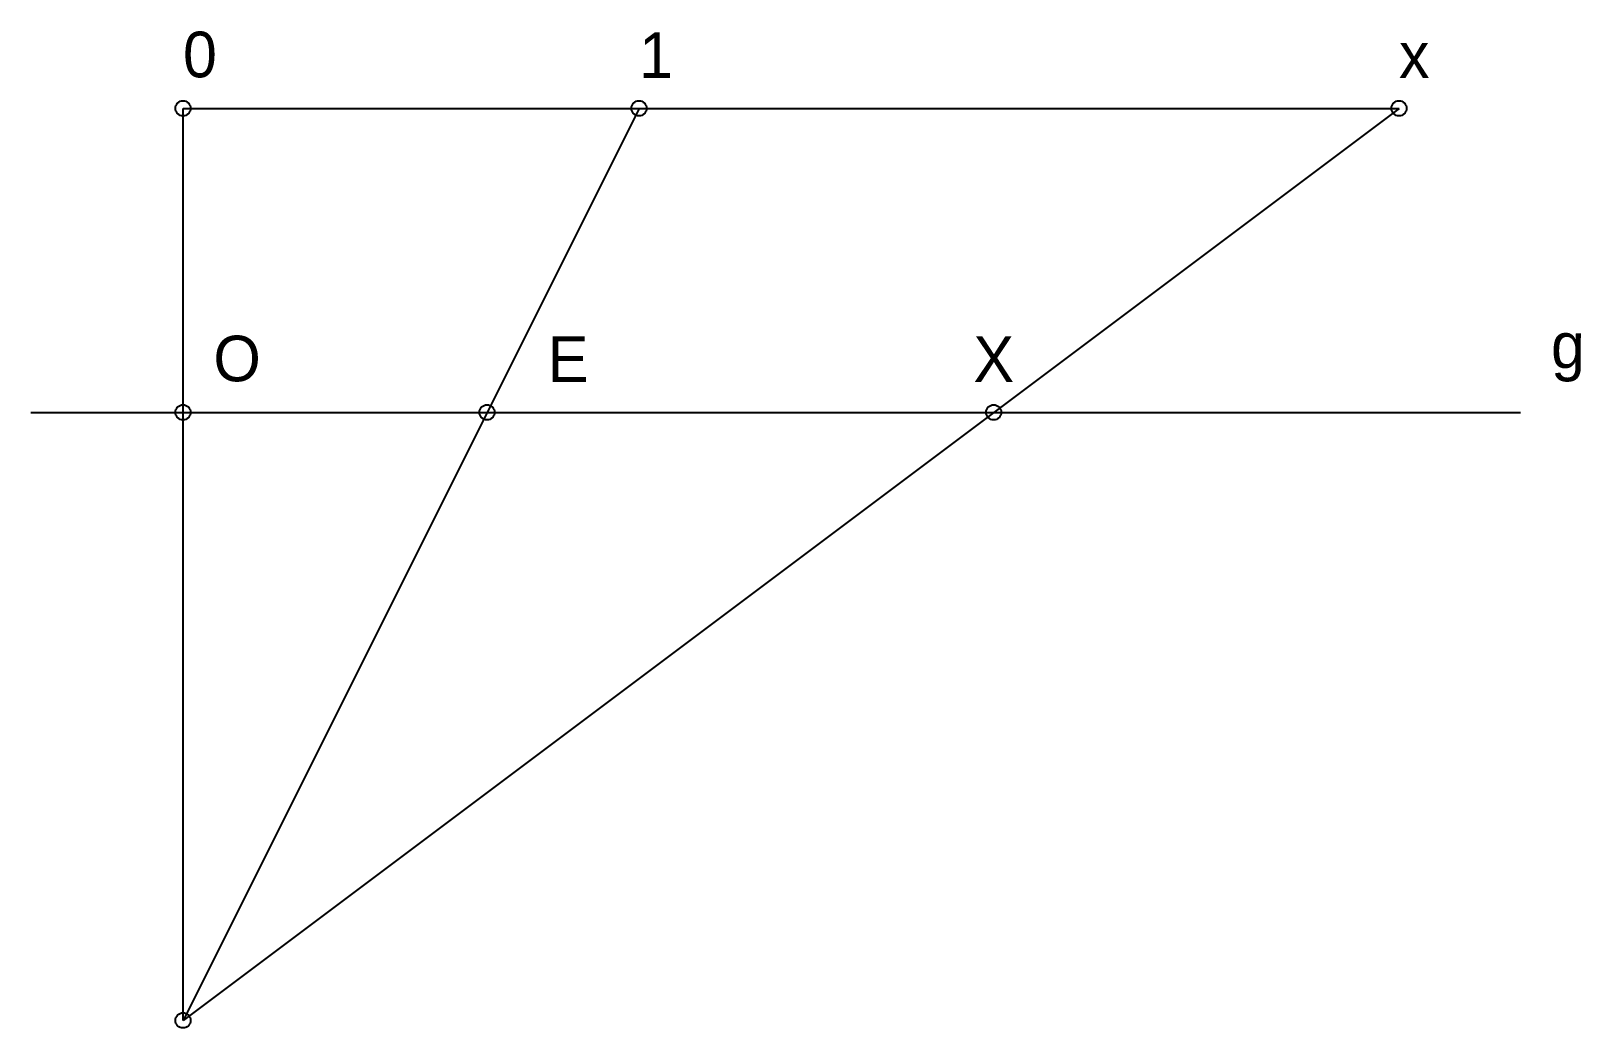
# Model space of a CAD drawing. Header units: millimetres. Extents: x 15 to 66, y -0.2 to 32.5.
import ezdxf

# ---------------------------------------------------------------- set-up
doc = ezdxf.new("R2010")
doc.units = ezdxf.units.MM
doc.layers.get('0').update_dxf_attribs({"lineweight": 25, "true_color": 0x000000})
doc.styles.add('textstyle0', font='')
doc.styles.add('textstyle1', font='')
doc.styles.add('textstyle2', font='')
doc.styles.add('textstyle3', font='')
doc.styles.add('textstyle4', font='')
doc.styles.add('textstyle5', font='')
doc.styles.add('textstyle6', font='')
doc.styles.get('textstyle0').set_extended_font_data('Arimo')
doc.styles.get('textstyle1').set_extended_font_data('Arimo')
doc.styles.get('textstyle2').set_extended_font_data('Arimo')
doc.styles.get('textstyle3').set_extended_font_data('Arimo')
doc.styles.get('textstyle4').set_extended_font_data('Arimo')
doc.styles.get('textstyle5').set_extended_font_data('Arimo')
doc.styles.get('textstyle6').set_extended_font_data('Arimo')

msp = doc.modelspace()

# ---------------------------------------------------------------- linework, layer by layer
for p, q in [((20, 0), (20, 30)), ((20, 30), (60, 30)), ((60, 30), (20, 0)), ((35, 30), (20, 0)), ((15, 20), (64, 20))]:
    msp.add_line(p, q)
for centre in [(20, 30), (35, 30), (60, 30), (20, 20), (30, 20), (46.667, 20), (20, 0)]:
    msp.add_circle(centre, 0.25)

# ---------------------------------------------------------------- texts
at = {"char_height": 1, "attachment_point": 7}
for s, insert, style in [('\\H1.5;0', (20, 31), 'textstyle1'), ('\\H1.5;1', (35, 31), 'textstyle2'), ('\\H1.5;x', (60, 31), 'textstyle3'), ('\\H1.5;O', (21, 21), 'textstyle4'), ('\\H1.5;E', (32, 21), 'textstyle5'), ('\\H1.5;X', (46, 21), 'textstyle6'), ('\\H1.5;g', (65, 21), 'textstyle0')]:
    msp.add_mtext(s, dxfattribs=dict(at, insert=insert, style=style))

doc.saveas('drawing.dxf')
